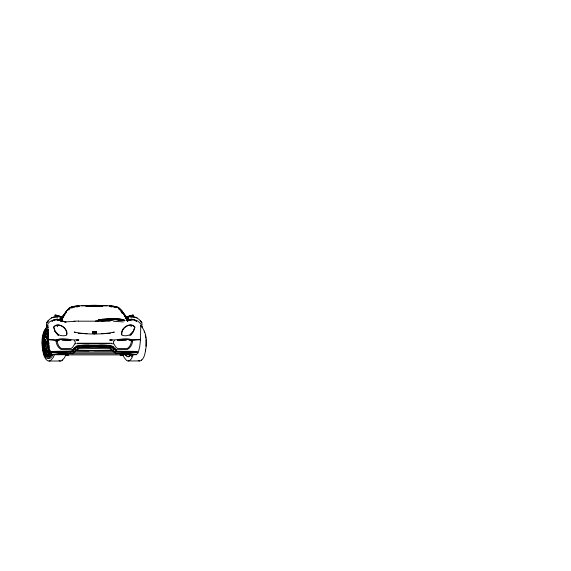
<?xml version="1.0" encoding="UTF-8"?>
<svg xmlns="http://www.w3.org/2000/svg" width="571" height="571" viewBox="0 0 571 571"><rect width="100%" height="100%" fill="white"/><g stroke="black" fill="none" stroke-linecap="round" stroke-linejoin="round"><path stroke-width="0.86" d="M113.294 349.152L113.322 346.683M113.665 349.973L113.693 347.503M72.874 353.72L51.404 352.343L51.419 351.736L55.123 351.336L72.153 351.058L71.839 351.265C76.607 343.085 86.507 345.498 94.322 345.184C102.13 345.498 112.03 343.085 116.798 351.265L133.514 351.336L137.218 351.736L137.233 352.343L115.763 353.72L62.382 353.72L51.975 354.313L50.426 352.821L49.484 349.723L48.085 339.274L56.129 339.952C55.794 343.578 57.892 347.668 61.126 349.409L71.454 349.688L72.96 349.302L76.121 346.411M44.474 350.787C44.845 352.179 42.982 350.287 44.302 349.002L44.474 350.787L45.43 350.787L45.152 349.459L48.092 345.312M46.044 341.829L46.044 344.249M94.722 331.651L96.007 331.794L95.992 333.036L93.715 333.564M141.886 326.348L141.922 323.714L141.901 324.092M95.985 332.8L96.085 331.53L94.55 331.416L94.865 331.587M44.181 352.35L48.121 347.111L48.928 356.261L47.443 356.418L46.358 355.833L44.181 352.35L47.157 356.197L49.185 356.268L49.085 355.191M44.438 352.35L45.009 351.286L45.823 353.742A12.533 4.939 -90 0 0 47.243 355.126A12.419 4.889 -90 0 0 48.763 355.326L48.935 355.034M146.005 346.262L146.005 339.666M115.263 319.31C111.845 319.624 100.61 319.674 95.307 321.116M115.492 319.439L101.103 321.188M140.737 325.391L140.773 324.87L140.459 339.759L129.017 340.245M108.74 319.232L98.298 320.095L102.916 320.267M42.732 340.466L43.339 336.262L44.902 331.815M43.56 350.38L45.373 346.055L47.5 344.549C48.935 346.319 43.389 353.121 43.824 350.38M46.886 327.604L46.979 326.719M43.489 340.473L44.16 337.746L43.681 336.654L43.153 337.568L42.668 343.043L43.703 351.151A13.747 5.417 -90 0 0 44.909 354.206L46.972 356.54L49.227 356.54A14.132 5.567 -90 0 0 50.819 354.991L51.297 354.206M45.287 339.474L45.159 345.491M109.09 320.067L115.806 319.61L124.849 320.367L115.421 318.775L101.881 319.439L115.356 318.597L121.302 319.332L101.881 319.439M48.257 329.581C46.244 329.867 43.567 332.929 45.009 334.792L45.823 332.336A12.533 4.939 -90 0 1 47.243 330.952A12.419 4.889 90 0 1 48.257 330.688M48.299 334.042L47.878 339.01L44.181 333.728L45.837 330.745L47.993 329.588M96.056 332.636L95.685 333.271L96.042 332.722M60.647 316.991C62.396 317.926 64.302 316.727 60.676 317.041C59.277 317.69 63.709 316.27 62.332 317.704L62.596 317.233M145.334 350.887L145.619 349.409M48.985 346.725C48.035 348.467 48.164 355.861 49.877 355.597L49.598 349.538M43.681 336.654L42.953 343.043L43.681 349.423L44.16 348.331L43.489 345.612M127.676 317.519L128.111 316.869M130.759 340.073L131.444 341.272C131.059 344.056 129.767 347.097 127.233 348.538L117.697 348.538L116.077 347.439L113.493 343.299L113.372 341.729L114.486 340.58M48.821 343.485L47.514 343.792L47.193 343.043L47.514 342.286L48.821 342.593M121.816 334.363C121.009 327.968 130.424 321.916 134.713 327.097L133.364 331.237L130.466 334.313M95.999 332.122L92.659 332.322L93.523 332.343M47.871 341.872L48.171 340.78M60.854 317.519L62.489 317.462L60.762 317.319M43.703 334.927C42.625 339.495 41.961 345.334 43.681 349.423M43.996 334.563L47.85 340.287L47.707 341.308L47.058 341.515C44.545 340.637 43.353 335.42 43.874 334.606M48.092 340.759L45.152 336.619L45.43 335.291M44.559 335.02L44.302 337.076L43.824 335.698L44.131 334.606M45.701 337.104L45.937 336.219M118.797 353.463L136.662 354.313L138.211 352.821L139.802 346.269L140.552 339.274L132.508 339.952C132.843 343.578 130.745 347.668 127.511 349.409L117.191 349.688L115.677 349.302L112.516 346.411M46.901 336.176L48.328 332.929M93.173 331.915L92.909 331.908M93.237 331.815L94.037 331.987M94.829 333.214C94.436 333.671 94.765 332.857 94.351 332.907M95.207 333L95.493 332.836M131.359 356.782L132.165 354.562M92.937 331.894L92.78 332.55L93.073 332.329M92.759 331.765L95 331.644L94.558 331.373M121.302 319.332L116.991 319.061M92.702 332.315L94.907 332.179M48.271 339.267L48.178 339.981M47.764 323.993C50.434 319.496 55.972 319.574 60.519 320.295M94.936 333.271L94.572 333.357M48.207 336.69L45.951 333.857L48.2 330.952M52.653 354.812C51.861 358.988 46.28 360.415 44.802 355.861A16.238 6.395 -90 0 1 43.425 352.357L42.233 343.043L43.425 333.721A16.238 6.395 -90 0 1 44.802 330.216L46.544 327.968L48.471 327.19M60.833 320.973L63.417 315.77L60.654 320.973M61.176 320.995L63.909 315.513M61.532 320.274L64.066 315.292L63.402 317.176M98.59 320.481L102.994 320.138M125.934 317.233C131.137 317.298 124.285 316.141 126.198 317.704L125.806 317.005L127.783 317.255M60.969 320.909L66.529 310.895L69.548 307.755L72.902 306.506L77.87 305.835L94.265 305.264L110.66 305.835L115.627 306.506L118.982 307.755L122.001 310.895L127.561 320.909M133.578 331.294L134.977 327.047C130.502 321.159 119.575 328.411 121.894 335.198C125.97 336.726 131.366 335.298 133.578 331.294L130.873 334.506M43.417 349.431L45.159 345.505L46.95 343.043L45.159 340.58L43.417 336.654M61.097 320.288L63.659 315.478L60.733 320.952M61.589 318.846C62.61 317.476 60.726 320.916 61.39 319.524M117.062 319.382L124.521 320.26M47.793 326.441L47.757 324.87L48.071 339.759L55.872 340.352C62.196 336.469 71.511 341.123 78.784 339.602M126.091 317.29L127.854 317.041M92.609 331.83C95.393 331.565 91.481 332.072 93.323 332.293M127.069 319.275L129.41 316.106L133.436 315.506M74.151 340.58L75.265 341.729L75.144 343.299L72.56 347.439L70.94 348.538L61.404 348.538C58.87 347.097 57.578 344.056 57.193 341.272L57.878 340.073M51.112 353.035L50.683 353.742L50.341 353.428L50.305 355.133L49.891 350.03M51.176 354.17C50.162 357.453 45.823 357.453 44.809 354.17A14.154 5.574 90 0 1 43.61 351.122L42.575 343.043L43.61 334.956A14.154 5.574 -90 0 1 44.809 331.915L46.322 329.959L47.993 329.289M44.909 331.872L46.422 329.917L48.1 329.239M65.13 314.05L66.022 312.587M94.736 333.05L95.578 333.114L94.822 333.036M51.112 353.92L50.305 355.133M64.502 314.585L66.679 311.059L69.191 308.326M92.709 332.265L93.259 332.122M44.995 352.221L45.951 352.221L48.207 349.388M51.618 355.026L49.47 357.475L48.278 357.789C42.461 355.462 42.839 347.225 42.611 341.936M126.041 317.462L127.768 317.319M67.357 310.553L68.234 309.418M66.4 311.63C63.645 314.692 61.725 319.053 57.557 320.467M131.23 354.298L129.803 356.133L128.211 356.854M66.322 311.431C63.559 314.493 61.625 318.854 57.45 320.238M95.471 332.65L94.936 332.772L95.828 332.75M127.14 319.524C125.42 319.375 129.075 314.443 131.951 315.37M63.595 315.756L60.012 319.589L57.707 320.659M130.545 354.798L128.511 356.554L127.433 356.554L125.406 354.798M95.022 333.007L95.343 332.914M93.444 331.879L94.029 331.68L93.558 331.722M70.547 352.678L69.848 353.463L62.382 353.72M46.715 322.487C49.363 318.718 53.289 316.006 58.163 316.905L53.638 317.162L51.497 317.833M94.458 332.45L93.822 332.615M126.976 318.44L129.174 315.87M94.865 332.529L93.922 332.715M68.741 309.96L69.876 308.825M48.235 331.965L46.479 334.642L44.938 334.342M48.742 346.568L48.271 346.811L48.178 346.097L48.92 345.341M49.991 354.555L49.52 354.948L49.27 354.434L49.891 355.819M92.93 332.286L93.508 332.258M94.372 333.821L94.308 332.943L95.778 332.864M58.478 320.217L60.333 319.439L62.218 317.74M95.114 332.686L95 332.122M47.55 326.191C40.32 333.585 41.376 345.919 43.846 355.219A17.58 6.923 -90 0 0 46.194 359.516A17.937 7.066 90 0 0 50.484 360.622L53.132 357.632A17.665 6.959 -90 0 0 54.209 355.155M94.65 333.385L94.914 333.321M73.445 352.921L78.855 348.817L94.322 348.538L109.789 348.817L115.192 352.921M113.122 332.686L114.029 332.094M129.81 335.655L131.373 334.642M95.328 333.507C94.408 333.129 97.22 332.765 95 332.579M115.506 319.667L124.635 320.638L117.098 319.36M93.58 331.63L92.609 331.872M69.926 307.79L73.195 306.499L79.233 306.099M114.307 332.079C101.481 334.656 87.049 334.656 74.223 332.079M70.005 307.983L71.518 307.148M92.78 332.422L93.23 333.471M46.201 350.772L46.479 351.443L44.938 351.736M77.206 347.96C88.091 346.09 100.546 346.09 111.431 347.96M93.922 332.829L93.794 332.072M69.655 307.947L72.981 306.713M76.692 346.604L80.061 345.498L88.919 345.255M65.672 353.064L64.33 353.613L51.882 354.712L68.399 354.712L65.793 354.976M129.995 319.946L127.868 320.645L129.995 319.946L128.197 319.439L126.312 317.74M93.987 333.642L95.386 333.535M72.538 350.894L78.577 346.219L94.322 345.712L110.06 346.219L116.099 350.894M73.466 351.629L51.419 351.736M71.254 308.033L75.008 307.098M93.651 331.501L94.044 331.48L92.766 331.623M56.008 341.608L57.193 341.272M58.535 319.946L60.662 320.645L58.535 319.946L60.333 319.439M57.985 340.437L59.512 340.245M93.102 332.401L93.523 332.393M97.263 321.195L100.339 320.538L115.442 319.489M93.23 331.687L92.659 331.615L93.63 331.437M92.68 333.086L92.531 331.551L93.109 331.487M92.531 331.722L93.109 331.658M107.833 320.238L109.368 320.003M110.902 319.767L115.249 319.503M92.895 331.758L95.343 331.615M112.109 340.073L109.782 340.345L111.823 340.402M75.008 306.363L77.906 306.035M76.478 306.941L77.956 306.784M137.233 352.343L115.749 352.75L109.896 347.753L94.322 347.354L78.741 347.753L72.888 352.75L51.404 352.343M65.194 321.916L75.029 321.302M120.074 354.891L68.563 354.891M110.353 333.357L101.538 333.757M81.439 305.799L107.091 305.799M117.669 340.18L120.945 340.03M117.619 340.609L126.319 340.266M98.312 319.938L115.806 319.153L124.849 320.367M99.168 320.06L108.74 319.696L98.469 320.017L98.505 320.41M73.609 321.23L78.413 321.045M112.03 350.808L76.635 350.801L88.997 350.929M105.585 320.053L115.735 319.475L124.635 320.638M118.233 339.881L130.909 339.495M85.729 306.356L102.801 306.356M86.656 305.778L101.874 305.778M76.707 340.402L78.748 340.345L76.421 340.073M75.115 343.792L75.95 343.771M114 352.15L74.637 352.15M78.448 321.18L110.082 321.18M109.304 306.306L110.881 306.292M109.304 306.099L115.335 306.499L118.604 307.79M57.621 339.495L70.297 339.881M109.746 339.602C117.019 341.123 126.334 336.469 132.665 340.352M44.188 336.305L45.145 336.305M57.086 326.576L57.621 326.576M130.909 326.576L131.444 326.576M94.144 331.558L95 331.501M95.343 331.565L94.865 331.43M94.343 331.901L96.007 331.879M95 332.365L95.992 332.329M92.63 332.586L93.651 332.615M92.695 332.829L94.001 332.857M94.358 333.114L92.823 333.236M92.973 333.2L94.308 333.336M47.193 343.043L49.035 343.043M77.099 343.228L111.538 343.228M77.092 343.671L109.875 343.671M76.585 345.855L88.077 345.848M111.852 350.437L76.678 350.437M94.265 350.772L112.608 350.765M73.102 350.794L73.452 349.017M115.435 350.794L115.078 349.017M72.231 350.801L73.994 350.801M137.218 351.736L115.171 351.629M115.763 353.72L126.255 353.72M123.607 354.976L120.131 354.712L136.647 354.712L124.2 353.613L122.858 353.064M65.744 355.362L68.377 355.362M120.153 355.362L123.664 355.362M128.097 360.936L139.602 360.936M49.035 361.015L60.447 361.015M100.453 345.848L111.952 345.855M44.188 349.773L45.145 349.773M44.995 333.857L45.951 333.857M94.522 331.451L94.158 331.451L94.522 331.63M77.649 306.292L79.226 306.306M99.718 345.255L108.576 345.498L111.945 346.604M86.992 333.757L78.177 333.357M101.881 319.225L115.685 318.961L121.266 319.439M62.21 340.266L70.911 340.609M113.415 343.792L111.438 343.671M113.501 321.302L123.343 321.916M67.692 340.03L70.968 340.18M131.994 319.946L135.363 320.117L137.675 320.959L140.644 323.714M94.629 331.68L96.007 331.83M55.872 340.352L56.693 339.824L58.599 340.28M94.129 332.929L93.951 332.886M95.064 331.715L95.6 331.765M110.574 306.784L112.052 306.941M110.624 306.035L113.522 306.363M95.928 331.573L95.528 331.687L95.857 331.487M95.286 331.458L96.014 331.565L95.992 333.036M114.207 306.684L115.563 306.905M56.579 315.37L59.355 315.87L61.761 318.532M114.2 306.484C121.452 306.898 124.071 314.878 126.998 320.274M92.516 331.794L92.552 332.843L94.272 333.821M113.522 307.098L115.699 307.512M55.094 315.506L59.12 316.106L61.461 319.275M129.931 340.28L130.545 340.437M61.19 320.902L66.022 322.144L61.026 320.452M61.118 320.888L64.801 321.844M131.444 341.272L132.629 341.608M94.015 333.778L93.444 333.421M137.033 317.833L134.892 317.162L130.366 316.905C135.17 316.07 139.217 318.675 141.815 322.487M48.699 355.326L47.229 354.327L45.951 352.221M128.197 319.439L130.052 320.217M131.08 320.238C126.648 318.718 124.671 313.986 121.687 310.76M130.823 320.659L128.518 319.589L124.935 315.756M130.973 320.467C126.805 319.053 124.892 314.692 122.13 311.63M117.012 307.148L118.525 307.983M57.164 334.642L58.72 335.655M74.501 332.094L75.408 332.686M48.699 354.498L46.479 351.443M124.442 320.417L124.813 320.709M58.064 334.313L55.166 331.237L53.817 327.097C58.114 321.916 67.521 327.968 66.714 334.363M141.023 326.112C147.989 333.671 146.883 345.826 144.556 355.141A17.58 6.616 -90 0 1 142.315 359.437A17.937 6.745 -90 0 1 138.218 360.551M57.657 334.506L54.952 331.294L53.553 327.047C58.028 321.159 68.955 328.411 66.643 335.198C62.56 336.726 57.164 335.298 54.952 331.294M60.747 317.255L60.419 316.869M118.654 308.825L119.789 309.96M94.401 332.243L94.301 331.68M121.78 311.702L124.407 315.085M120.295 309.418L121.616 311.124M125.213 354.263L126.655 356.133M48.756 353.706L46.901 349.902M120.695 311.124L122.108 313.243M122.979 313.358L123.886 314.857M127.797 320.952L124.871 315.478L127.433 320.288M127.875 320.973L125.113 315.77L127.697 320.973M124.621 315.513L127.354 320.995M48.221 345.434L47.914 344.377M45.944 349.93L45.53 348.124M145.334 335.041L145.841 338.068M46.251 346.64L46.422 347.775M44.759 348.06L44.367 341.772A12.812 4.804 -89.7 0 1 44.588 339.224M46.815 327.383L46.608 323.714L46.679 327.633M124.292 320.367L124.321 320.831M92.602 331.58L92.63 332.886M75.222 347.503L75.244 349.152M74.844 348.331L74.865 349.973M93.694 332.144L93.694 332.679M142.215 326.419L142.215 327.197M141.544 359.858L141.544 360.244M94.072 331.373L93.251 331.651M92.973 333.364L92.559 332.893M92.531 331.551L92.609 332.029M62.139 359.937L62.139 360.322M144.156 331.187A16.238 6.11 -90 0 1 144.599 332.358M133.043 355.141A17.58 6.616 -90 0 1 130.802 359.437A17.937 6.745 -90 0 1 126.705 360.551L124.178 357.553A17.665 6.645 -90 0 1 123.143 355.083M43.467 345.548A12.419 4.889 -90 0 1 43.467 340.402M43.703 335.006A13.747 5.417 -90 0 1 44.909 331.958M59.006 360.636A17.937 7.066 -90 0 0 61.904 360.622L64.552 357.632A17.665 6.959 -90 0 0 65.629 355.155M54.987 315.085C55.508 317.876 57.336 313.465 54.987 315.085M133.593 315.356C132.029 317.74 132.065 312.958 133.593 315.356M129.474 316.263L127.412 319.018L129.41 316.106L130.038 315.984L129.474 316.263M48.264 320.816L46.708 322.801L48.299 320.795M52.896 320.295L51.94 321.309L54.623 319.596L57.607 319.125L52.896 320.295M133.907 319.61L130.909 319.153L133.907 319.596L136.612 321.323L133.907 319.61M141.829 322.801L140.23 320.795L141.829 322.801"/></g></svg>
